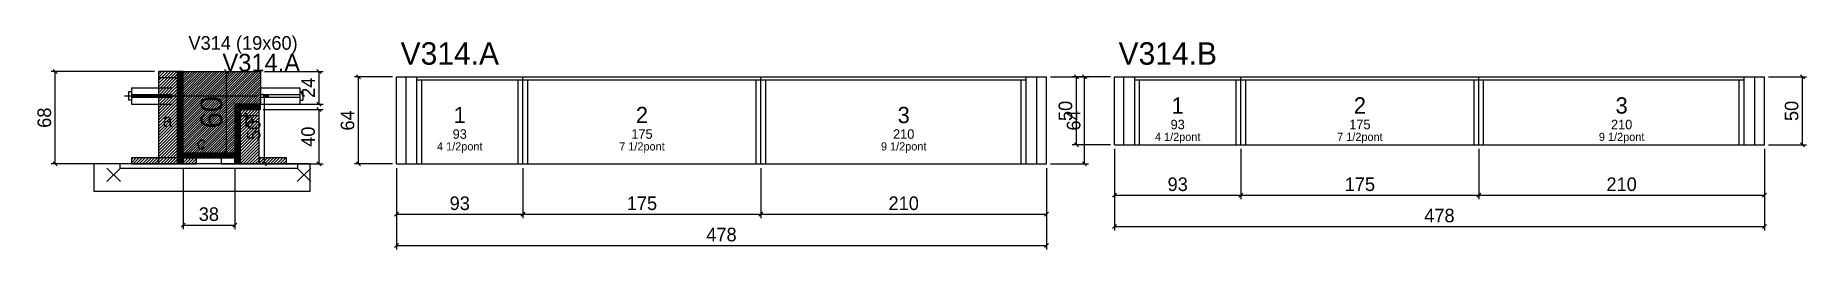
# Model space of a CAD drawing. Extents: x -69 to 1234, y -127 to 31.
import ezdxf
from ezdxf.enums import TextEntityAlignment as Align

# ---------------------------------------------------------------- set-up
doc = ezdxf.new("R2010")
doc.units = 0
for name, color, linetype in [('5', 5, 'Continuous'), ('barrote', 126, 'Continuous'), ('CONCRETO', 251, 'Continuous'), ('COTA', 241, 'Continuous'), ('Cota Seção (2x)', 241, 'Continuous'), ('detalhes', 7, 'Continuous'), ('Hachura', 251, 'Continuous'), ('Madeira', 126, 'Continuous'), ('NOMENCLATURA', 7, 'Continuous'), ('Painéis', 200, 'Continuous'), ('presilha', 224, 'Continuous'), ('SARR_2.2x7', 40, 'Continuous'), ('SARR_3.5x7', 81, 'Continuous'), ('SCO-___-LAJ', 224, 'Continuous'), ('TENSOR', 224, 'Continuous'), ('texto', 7, 'Continuous'), ('Texto Seção', 7, 'Continuous')]:
    doc.layers.add(name, color=color, linetype=linetype)
doc.dimstyles.new('PAINEL', dxfattribs={"dimtxt": 10, "dimasz": 3, "dimexe": 3, "dimexo": 3, "dimgap": 3, "dimtad": 1, "dimblk": 'OBLIQUE', "dimblk1": 'OBLIQUE', "dimcen": 2.5, "dimclrd": 4, "dimclre": 4, "dimclrt": 240, "dimazin": 3, "dimtfac": 1, "dimtmove": 0, "dimatfit": 3})
doc.dimstyles.new('SECAO2X', dxfattribs={"dimtxt": 16, "dimasz": 3, "dimexe": 3, "dimexo": 3, "dimgap": 3, "dimtad": 1, "dimblk": 'OBLIQUE', "dimblk1": 'OBLIQUE', "dimcen": 2.5, "dimclrd": 4, "dimclre": 4, "dimclrt": 240, "dimazin": 3, "dimtfac": 1, "dimtmove": 0, "dimatfit": 3})

# ---------------------------------------------------------------- blocks, each defined once
blk = doc.blocks.new('_OBLIQUE')
at = {"color": 0, "linetype": 'BYBLOCK'}
blk.add_line((-0.5, -0.5), (0.5, 0.5), dxfattribs=at)

msp = doc.modelspace()

# ---------------------------------------------------------------- hatches: boundary and pattern name
at = {"layer": 'COTA'}
h = msp.add_hatch(dxfattribs=at)
h.set_pattern_fill('ANSI31', scale=0.4)
h.paths.add_polyline_path([(40, -56), (40, 4), (97, 4), (97, -20), (78, -20), (78, -56)])
at = {"layer": 'Hachura'}
h = msp.add_hatch(dxfattribs=at)
h.set_pattern_fill('ANSI31', scale=0.5)
h.paths.add_polyline_path([(22, -64), (36, -64), (36, 4), (22, 4)])
h = msp.add_hatch(dxfattribs=at)
h.set_pattern_fill('ANSI31', scale=0.5)
h.paths.add_polyline_path([(22, -0.4), (36, -0.4), (36, 4), (22, 4)])
h = msp.add_hatch(dxfattribs=at)
h.set_pattern_fill('SOLID')
h.paths.add_polyline_path([(36, -64), (40, -64), (40, 4), (36, 4)])
h = msp.add_hatch(dxfattribs=at)
h.set_pattern_fill('SOLID')
h.paths.add_polyline_path([(78, -24), (97, -24), (97, -20), (78, -20)])
h = msp.add_hatch(dxfattribs=at)
h.set_pattern_fill('SOLID')
h.paths.add_polyline_path([(78, -64), (82, -64), (82, -24), (78, -24)])
h = msp.add_hatch(dxfattribs=at)
h.set_pattern_fill('ANSI31', scale=0.5)
h.paths.add_polyline_path([(82, -64), (96, -64), (96, -24), (82, -24)])
h = msp.add_hatch(dxfattribs=at)
h.set_pattern_fill('ANSI31', scale=0.5)
h.paths.add_polyline_path([(82, -28.4), (96, -28.4), (96, -24), (82, -24)])
h = msp.add_hatch(dxfattribs=at)
h.set_pattern_fill('ANSI31', scale=0.5)
h.paths.add_polyline_path([(2, -64), (22, -64), (22, -59.6), (2, -59.6)])
h = msp.add_hatch(dxfattribs=at)
h.set_pattern_fill('SOLID')
h.paths.add_polyline_path([(40, -59.6), (78, -59.6), (78, -56), (40, -56)])
h = msp.add_hatch(dxfattribs=at)
h.set_pattern_fill('ANSI31', scale=0.5)
h.paths.add_polyline_path([(40, -64), (50, -64), (50, -59.6), (40, -59.6)])
h = msp.add_hatch(dxfattribs=at)
h.set_pattern_fill('ANSI31', scale=0.5)
h.paths.add_polyline_path([(96, -64), (116, -64), (116, -59.6), (96, -59.6)])

# ---------------------------------------------------------------- linework, layer by layer
for p, q in [((0, -11), (0, -17)), ((2, -11), (0, -11)), ((2, -8), (32, -8)), ((2, -8), (2, -20)), ((2, -13), (32, -13)), ((96, -8), (126, -8)), ((96, -13), (126, -13)), ((126, -8), (126, -20)), ((126, -11), (128, -11)), ((128, -11), (128, -17)), ((2, -17), (0, -17)), ((2, -15), (32, -15)), ((2, -20), (32, -20)), ((96, -15), (126, -15)), ((96, -20), (126, -20)), ((126, -17), (128, -17))]:
    msp.add_line(p, q)
at = {"layer": 'barrote'}
msp.add_lwpolyline([(-25.5, -84), (133.5, -84), (133.5, -64), (-25.5, -64)], close=True, dxfattribs=at)
at = {"layer": 'CONCRETO'}
msp.add_lwpolyline([(40, -56), (40, 4), (97, 4), (97, -20), (78, -20), (78, -56)], close=True, dxfattribs=at)
at = {"layer": 'Madeira'}
for points in [[(22, -64), (36, -64), (36, 4), (22, 4)], [(22, -0.4), (36, -0.4), (36, 4), (22, 4)], [(82, -64), (96, -64), (96, -24), (82, -24)], [(82, -28.4), (96, -28.4), (96, -24), (82, -24)], [(2, -64), (22, -64), (22, -59.6), (2, -59.6)], [(22, -64), (36, -64), (36, -59.6), (22, -59.6)], [(40, -64), (50, -64), (50, -59.6), (40, -59.6)], [(68, -64), (78, -64), (78, -59.6), (68, -59.6)], [(96, -64), (116, -64), (116, -59.6), (96, -59.6)]]:
    msp.add_lwpolyline(points, close=True, dxfattribs=at)
at = {"layer": 'Painéis'}
for p, q in [((197, 0), (290, 0)), ((197, -64), (197, 0)), ((290, -64), (290, 0)), ((290, -64), (290, 0)), ((290, 0), (465, 0)), ((290, -64), (290, 0)), ((465, -64), (465, 0)), ((465, -64), (465, 0)), ((465, 0), (675, 0)), ((465, -64), (465, 0)), ((675, -64), (675, 0)), ((725, 0), (818, 0)), ((725, -50), (725, 0)), ((818, -50), (818, 0)), ((818, -50), (818, 0)), ((818, 0), (993, 0)), ((818, -50), (818, 0)), ((993, -50), (993, 0)), ((993, -50), (993, 0)), ((993, 0), (1203, 0)), ((993, -50), (993, 0)), ((1203, -50), (1203, 0)), ((725, -50), (818, -50)), ((818, -50), (993, -50)), ((993, -50), (1203, -50)), ((197, -64), (290, -64)), ((290, -64), (465, -64)), ((465, -64), (675, -64))]:
    msp.add_line(p, q, dxfattribs=at)
for points in [[(36, -64), (40, -64), (40, 4), (36, 4)], [(78, -24), (97, -24), (97, -20), (78, -20)], [(78, -64), (82, -64), (82, -24), (78, -24)], [(40, -59.6), (78, -59.6), (78, -56), (40, -56)]]:
    msp.add_lwpolyline(points, close=True, dxfattribs=at)
at = {"layer": 'presilha'}
for p, q in [((-16, -77), (-6, -67)), ((-16, -67), (-6, -77)), ((124, -77), (134, -67)), ((124, -67), (134, -77))]:
    msp.add_line(p, q, dxfattribs=at)
at = {"layer": 'SARR_2.2x7'}
for p, q in [((204, -64), (204, 0)), ((668, -64), (668, 0)), ((732, -50), (732, 0)), ((1196, -50), (1196, 0)), ((212, -2.2), (290, -2.2)), ((290, -2.2), (465, -2.2)), ((465, -2.2), (660, -2.2)), ((740, -2.2), (818, -2.2)), ((818, -2.2), (993, -2.2)), ((993, -2.2), (1188, -2.2))]:
    msp.add_line(p, q, dxfattribs=at)
at = {"layer": 'SARR_3.5x7'}
for p, q in [((212, -64), (212, 0)), ((290, -64), (290, 0)), ((290, -64), (290, 0)), ((465, -64), (465, 0)), ((465, -64), (465, 0)), ((660, -64), (660, 0)), ((740, -50), (740, 0)), ((818, -50), (818, 0)), ((818, -50), (818, 0)), ((993, -50), (993, 0)), ((993, -50), (993, 0)), ((1188, -50), (1188, 0)), ((215.5, -64), (215.5, -2.2)), ((286.5, -64), (286.5, -2.2)), ((293.5, -64), (293.5, -2.2)), ((461.5, -64), (461.5, -2.2)), ((468.5, -64), (468.5, -2.2)), ((656.5, -64), (656.5, -2.2)), ((743.5, -50), (743.5, -2.2)), ((814.5, -50), (814.5, -2.2)), ((821.5, -50), (821.5, -2.2)), ((989.5, -50), (989.5, -2.2)), ((996.5, -50), (996.5, -2.2)), ((1184.5, -50), (1184.5, -2.2)), ((740, -50), (743.5, -50)), ((814.5, -50), (818, -50)), ((818, -50), (821.5, -50)), ((989.5, -50), (993, -50)), ((993, -50), (996.5, -50)), ((1184.5, -50), (1188, -50)), ((212, -64), (215.5, -64)), ((286.5, -64), (290, -64)), ((290, -64), (293.5, -64)), ((461.5, -64), (465, -64)), ((465, -64), (468.5, -64)), ((656.5, -64), (660, -64))]:
    msp.add_line(p, q, dxfattribs=at)
at = {"layer": 'SCO-___-LAJ'}
msp.add_lwpolyline([(-6.5, -67.2), (124.5, -67.2), (124.5, -64), (-6.5, -64)], close=True, dxfattribs=at)
at = {"layer": 'TENSOR'}
msp.add_line((-3, -14), (95, -14), dxfattribs=at)

# ---------------------------------------------------------------- texts
at = {"layer": '5'}
for s, height, p in [('1', 12, (243.5, -28)), ('2', 12, (377.5, -28)), ('3', 12, (570, -28)), ('1', 12, (771.5, -21)), ('2', 12, (905.5, -21)), ('3', 12, (1098, -21)), ('93', 7, (243.5, -42)), ('175', 7, (377.5, -42)), ('210', 7, (570, -42)), ('93', 7, (771.5, -35)), ('175', 7, (905.5, -35)), ('210', 7, (1098, -35))]:
    msp.add_text(s, height=height, dxfattribs=at).set_placement(p, align=Align.MIDDLE_CENTER)
at = {"layer": 'detalhes'}
for s, p in [('a', (25, -36.7)), ('b', (85, -36.7)), ('c', (50, -53.5))]:
    msp.add_text(s, height=9.6, dxfattribs=at).set_placement(p)
at = {"layer": 'NOMENCLATURA'}
for s, p in [('V314.A', (200, 9)), ('V314.B', (728, 9))]:
    msp.add_text(s, height=16.5, dxfattribs=at).set_placement(p)
at = {"layer": 'texto', "char_height": 6, "attachment_point": 5}
for s, insert in [('4 1/2pont', (243.5, -52)), ('7 1/2pont', (377.5, -52)), ('9 1/2pont', (570, -52)), ('4 1/2pont', (771.5, -45)), ('7 1/2pont', (905.5, -45)), ('9 1/2pont', (1098, -45))]:
    msp.add_mtext(s, dxfattribs=dict(at, insert=insert))
at = {"layer": 'Texto Seção'}
for s, height, p in [('V314 (19x60)', 10, (44, 20)), ('V314.A', 13, (69, 4))]:
    msp.add_text(s, height=height, dxfattribs=at).set_placement(p)

# ---------------------------------------------------------------- dimensions: what is measured, and where the dimension line sits
at = {"layer": 'COTA'}
for base, p1, p2 in [((-54, -64), (2, -64), (22, 4)), ((140, -20), (97, -20), (97, 4)), ((169, -64), (197, -64), (197, 0)), ((703, -64), (675, -64), (675, 0)), ((697, -50), (725, -50), (725, 0)), ((1231, -50), (1203, -50), (1203, 0)), ((100, -64), (96, -64), (96, -14)), ((140, -64), (96, -64), (96, -24))]:
    msp.add_linear_dim(base=base, p1=p1, p2=p2, angle=90, dimstyle='PAINEL', dxfattribs=at).render()
for base, p1, p2 in [((725, -87), (725, -50), (818, -50)), ((725, -110), (725, -50), (1203, -50)), ((818, -87), (818, -50), (993, -50)), ((993, -87), (993, -50), (1203, -50)), ((40, -109), (40, -64), (78, -64)), ((197, -101), (197, -64), (290, -64)), ((197, -124), (197, -64), (675, -64)), ((290, -101), (290, -64), (465, -64)), ((465, -101), (465, -64), (675, -64))]:
    msp.add_linear_dim(base=base, p1=p1, p2=p2, dimstyle='PAINEL', dxfattribs=at).render()
at = {"layer": 'Cota Seção (2x)'}
msp.add_linear_dim(base=(72, -56), p1=(40, -56), p2=(40, 4), angle=90, dimstyle='SECAO2X', dxfattribs=at).render()

doc.saveas('drawing.dxf')
